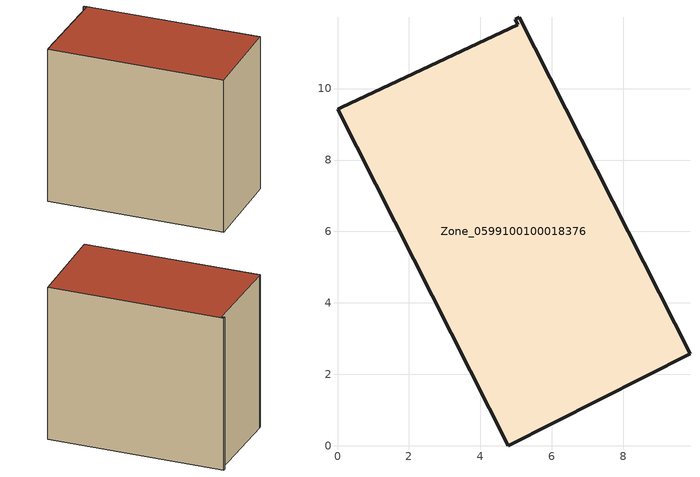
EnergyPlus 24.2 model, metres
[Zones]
Zone_0599100100018376
 floor ground (C_G): 0,9.42 0.11,9.47 5.05,11.78 4.97,11.94 5.09,12 9.87,2.58 4.78,0 z3.35
 wall outside (C_F): 4.78,0 9.87,2.58 5.09,12 4.97,11.94 5.05,11.78 0.11,9.47 0,9.42 4.78,0 z3.35:12.88
 roof outside (C_R): 0.11,9.47 0,9.42 4.78,0 9.87,2.58 5.09,12 4.97,11.94 5.05,11.78 z12.88
[BUILDING]
Pand.0599100100018376: North Axis=0; Terrain=City; Loads Convergence Tolerance Value=0.04; Temperature Convergence Tolerance Value=0.4; Solar Distribution=FullExterior; Maximum Number of Warmup Days=25; Minimum Number of Warmup Days=1
[Site:Location]
Rotterdam.The.Hague.AP_ZH_NLD Design_Conditions: Latitude=51.96; Longitude=4.45; Time Zone=1; Elevation=-4.5
[SITE:GROUNDTEMPERATURE:BUILDINGSURFACE]
18, 18, 18, 18, 18, 18, 18, 18, 18, 18, 18, 18
[MATERIAL] Thermal Absorptance=0.9; Solar Absorptance=0.7; Visible Absorptance=0.7
Name | Roughness | Thickness | Conductivity | Density | Specific Heat
G.TI.2015-2018 | MediumSmooth | 0.15 | 0.0428571 | 540 | 1210
F.TI.2015-2018 | Rough | 0.3 | 0.0666667 | 1920 | 840
R.TI.2015-2018 | MediumRough | 0.2 | 0.0333333 | 1500 | 1000
[CONSTRUCTION]
C_G: G.TI.2015-2018
C_F: F.TI.2015-2018
C_R: R.TI.2015-2018
[ZONE]
Zone_0599100100018376: Type=1; Multiplier=1; Ceiling Height=Autocalculate; Volume=Autocalculate; Floor Area=autocalculate; Part of Total Floor Area=Yes
[ZONEINFILTRATION:DESIGNFLOWRATE]
Infil_Zone_0599100100018376: Zone or ZoneList or Space or SpaceList=Zone_0599100100018376; Schedule=AlwaysOn; Design Flow Rate Calculation Method=Flow/Area; Flow Rate per Floor Area=0.0015; Constant Term Coefficient=1; Temperature Term Coefficient=0; Velocity Term Coefficient=0; Velocity Squared Term Coefficient=0
[HVACTEMPLATE:ZONE:IDEALLOADSAIRSYSTEM]
Zone_0599100100018376: Maximum Heating Supply Air Temperature=50; Minimum Cooling Supply Air Temperature=13; Maximum Heating Supply Air Humidity Ratio=0.0156; Minimum Cooling Supply Air Humidity Ratio=0.0077; Heating Limit=NoLimit; Cooling Limit=NoLimit; Dehumidification Control Type=ConstantSensibleHeatRatio; Cooling Sensible Heat Ratio=0.7; Dehumidification Setpoint=60; Humidification Control Type=None; Humidification Setpoint=30; Outdoor Air Method=None; Outdoor Air Flow Rate per Person=0.00944; Outdoor Air Flow Rate per Zone Floor Area=0; Outdoor Air Flow Rate per Zone=0; Demand Controlled Ventilation Type=None; Outdoor Air Economizer Type=NoEconomizer; Heat Recovery Type=None; Sensible Heat Recovery Effectiveness=0.7; Latent Heat Recovery Effectiveness=0.65
[ZONECONTROL:THERMOSTAT]
ThermostatControl_Zone_0599100100018376: Zone or ZoneList=Zone_0599100100018376; Control Type Schedule=DualSetpointControlType; Control 1=Thermostat_Zone_0599100100018376; Temperature Difference Between Cutout And Setpoint=0
[THERMOSTATSETPOINT:DUALSETPOINT]
Thermostat_Zone_0599100100018376: Heating Setpoint Temperature Schedule=HeatingSetpoint_Zone_0599100100018376; Cooling Setpoint Temperature Schedule=CoolingSetpoint_Zone_0599100100018376
[SCHEDULE:COMPACT]
HeatingSetpoint_Zone_0599100100018376: Through: 12/31, For: AllDays, Until: 24:00, 21
CoolingSetpoint_Zone_0599100100018376: Through: 12/31, For: AllDays, Until: 24:00, 24
DualSetpointControlType: Through: 12/31, For: AllDays, Until: 24:00, 4
AlwaysOn: Through: 12/31, For: AllDays, Until: 24:00, 1
